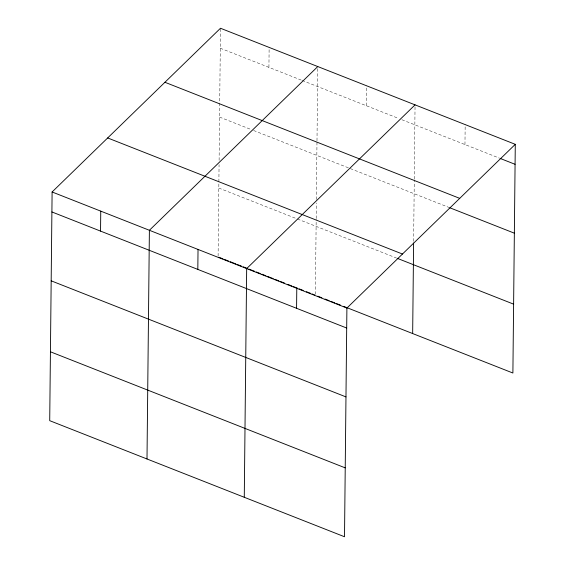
<?xml version="1.0" encoding="UTF-8"?>
<svg xmlns="http://www.w3.org/2000/svg" width="565" height="565" viewBox="0 0 565 565"><rect width="100%" height="100%" fill="white"/><g stroke="black" fill="none" stroke-linecap="round" stroke-linejoin="round"><path stroke-width="0.42" stroke-dasharray="2.83 2.12" d="M218.104 256.079L219.065 164.69M219.107 160.368L220.491 28.25M268.926 67.369L269.131 47.404M315.39 294.386L316.174 219.446M316.181 218.577L316.344 202.997M316.379 199.537L316.986 141.624M316.993 140.763L317.777 66.557M366.205 105.676L366.417 85.711M413.629 241.304L414.272 179.931M414.279 179.07L415.056 104.864M464.96 144.562L465.172 124.597M220.286 48.216L301.35 80.138M302.162 80.456L398.636 118.445M401.877 119.724L499.721 158.249M219.559 117.096L250.366 129.223M253.607 130.501L448.885 207.397M218.817 188.06L296.646 218.704M297.451 219.022L396.355 257.972"/><path stroke-width="0.85" d="M52.107 191.98L49.713 420.671L344.509 536.75L346.903 308.059L515.287 144.329L220.491 28.25L52.107 191.98L346.903 308.059M100.542 231.099L100.754 211.133M146.999 458.978L149.393 230.287L317.777 66.557M197.821 269.406L198.032 249.44M244.278 497.285L246.672 268.594L415.056 104.864M296.576 308.292L296.787 288.327M412.662 333.548L413.608 243.035M515.287 144.329L512.893 373.02L343.753 306.421M500.526 158.567L515.075 164.302M164.924 82.278L459.719 198.364M449.691 207.715L514.355 233.176M107.675 137.952L402.471 254.031M397.167 258.29L513.613 304.139M218.909 257.259L222.963 258.855M224.58 259.49L228.634 261.087M230.259 261.729L235.93 263.961M237.554 264.597L241.608 266.193M243.225 266.835L247.279 268.432M248.904 269.067L254.575 271.306M256.199 271.942L260.253 273.538M261.877 274.173L265.924 275.769M267.549 276.412L273.227 278.644M274.844 279.287L278.898 280.883M280.523 281.518L284.576 283.114M287.818 284.393L291.872 285.989M293.489 286.625L297.543 288.221M299.168 288.863L303.221 290.459M306.463 291.731L310.517 293.327M312.134 293.97L314.571 294.923M317.812 296.201L321.866 297.797M325.108 299.076L329.162 300.672M330.779 301.307L334.833 302.904M336.457 303.546L340.511 305.142M51.902 211.946L346.691 328.032M51.182 280.826L345.971 396.905M50.433 351.79L345.229 467.869"/></g></svg>
